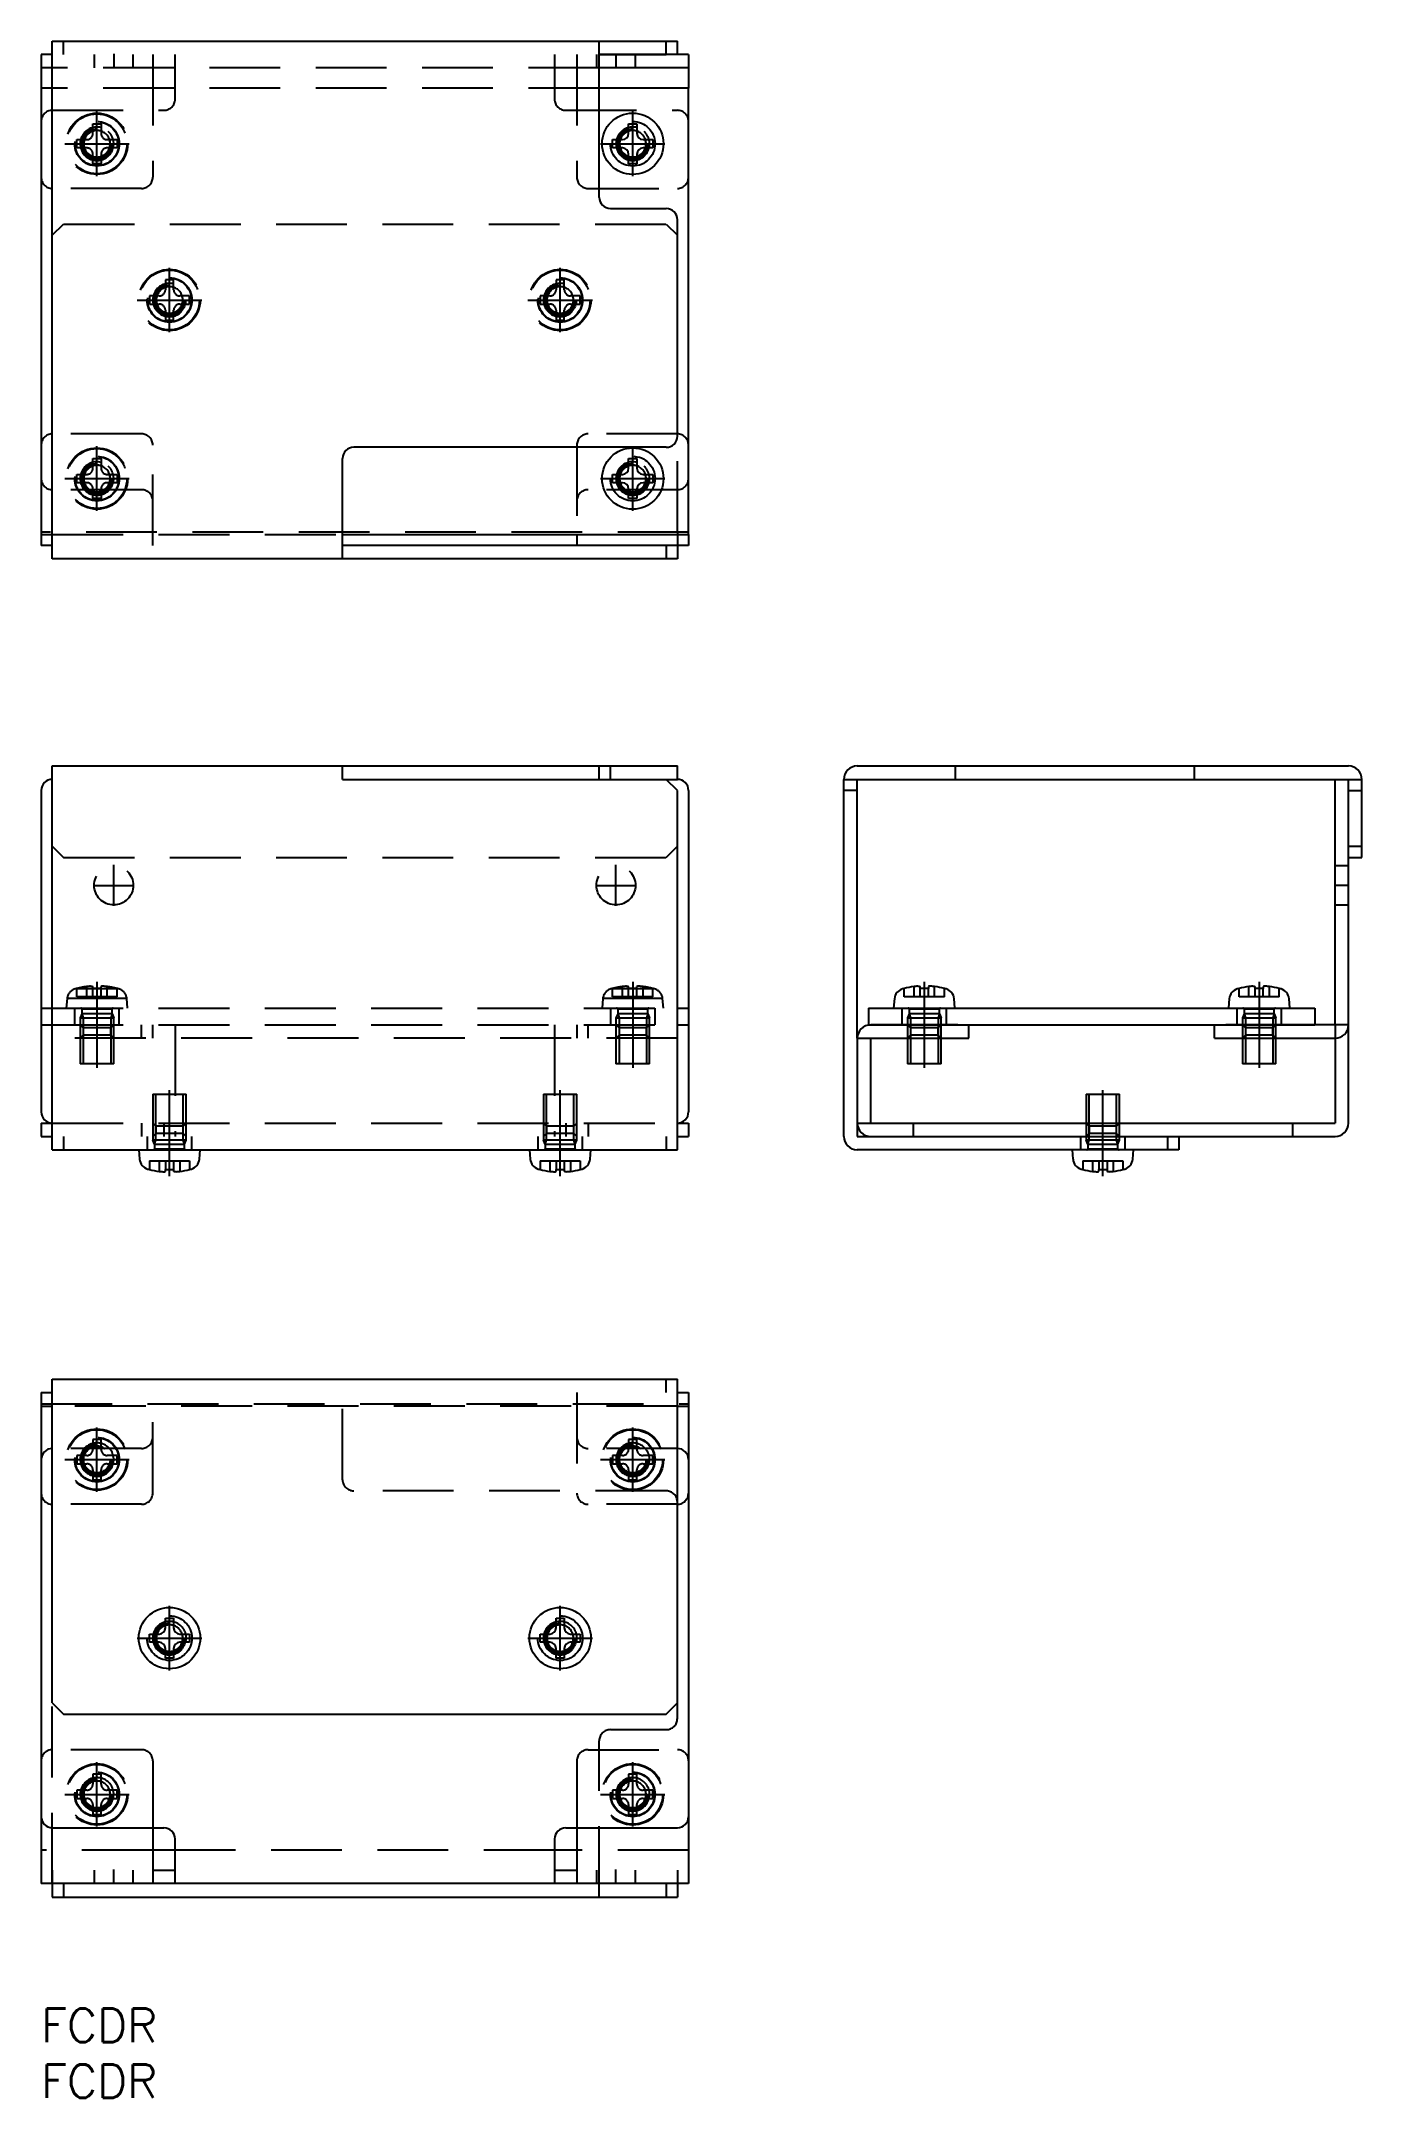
# Model space of a CAD drawing. Extents: x 0 to 118, y -8 to 176.
import ezdxf

# ---------------------------------------------------------------- set-up
doc = ezdxf.new("R2010")
doc.units = 0
doc.header["$LTSCALE"] = 0.5
doc.linetypes.add('CENTER', pattern=[50.8, 31.75, -6.35, 6.35, -6.35])
doc.linetypes.add('DASHED', pattern=[19.05, 12.7, -6.35])
for name, color, linetype in [('MSM_CENTER', 1, 'CENTER'), ('MSM_CONTINUOUS', 7, 'CONTINUOUS'), ('MSM_DASHED', 4, 'DASHED'), ('MSM_NARROW', 5, 'CONTINUOUS'), ('MSM_PART_NUMBER', 7, 'CONTINUOUS')]:
    doc.layers.add(name, color=color, linetype=linetype)
doc.styles.get("Standard").update_dxf_attribs({"font": 'txt.shx', "height": 3, "bigfont": 'bigfont.shx'})

msp = doc.modelspace()

# ---------------------------------------------------------------- linework, layer by layer
at = {"layer": 'MSM_CENTER'}
for p, q in [((6.5, 175.18), (6.5, 173.86)), ((51.5, 175.18), (51.5, 173.86)), ((5, 164.23), (5, 170.01)), ((53, 164.23), (53, 170.01)), ((2.11, 167.12), (7.89, 167.12)), ((50.11, 167.12), (55.89, 167.12)), ((11.5, 150.23), (11.5, 156.01)), ((46.5, 150.23), (46.5, 156.01)), ((8.61, 153.12), (14.39, 153.12)), ((43.61, 153.12), (49.39, 153.12)), ((5, 134.23), (5, 140.01)), ((53, 134.23), (53, 140.01)), ((2.11, 137.12), (7.89, 137.12)), ((50.11, 137.12), (55.89, 137.12)), ((6.5, 98.82), (6.5, 102.5)), ((51.5, 98.82), (51.5, 102.5)), ((4.66, 100.66), (8.34, 100.66)), ((49.66, 100.66), (53.34, 100.66)), ((117.18, 100.66), (115.86, 100.66)), ((5, 92.01), (5, 84.31)), ((53, 92.01), (53, 84.31)), ((79.12, 92.01), (79.12, 84.31)), ((109.12, 92.01), (109.12, 84.31)), ((11.5, 74.61), (11.5, 82.31)), ((46.5, 74.61), (46.5, 82.31)), ((95.12, 74.61), (95.12, 82.31)), ((5, 46.31), (5, 52.09)), ((53, 46.31), (53, 52.09)), ((2.11, 49.2), (7.89, 49.2)), ((50.11, 49.2), (55.89, 49.2)), ((11.5, 30.31), (11.5, 36.09)), ((46.5, 30.31), (46.5, 36.09)), ((8.61, 33.2), (14.39, 33.2)), ((43.61, 33.2), (49.39, 33.2)), ((5, 16.31), (5, 22.09)), ((53, 16.31), (53, 22.09)), ((2.11, 19.2), (7.89, 19.2)), ((50.11, 19.2), (55.89, 19.2)), ((6.5, 11.14), (6.5, 12.46)), ((51.5, 11.14), (51.5, 12.46))]:
    msp.add_line(p, q, dxfattribs=at)
at = {"layer": 'MSM_CONTINUOUS'}
for p, q in [((0, 175.12), (0, 172.12)), ((1, 175.12), (0, 175.12)), ((1, 176.32), (57, 176.32)), ((1, 129.92), (1, 176.32)), ((50, 162.32), (50, 176.32)), ((58, 175.12), (50, 175.12)), ((50, 175.12), (56, 175.12)), ((56, 175.12), (56, 176.32)), ((57, 175.12), (57, 176.32)), ((58, 175.12), (58, 172.12)), ((1, 173.92), (0, 173.92)), ((58, 173.92), (50, 173.92)), ((0, 172.12), (0, 132.12)), ((1, 172.12), (0, 172.12)), ((58, 172.12), (50, 172.12)), ((58, 132.12), (58, 172.12)), ((52.63, 168.04), (52.63, 168.92)), ((52.63, 168.92), (53.37, 168.92)), ((53.37, 168.92), (53.37, 168.04)), ((51.2, 166.75), (51.2, 167.49)), ((51.2, 167.49), (52.08, 167.49)), ((52.08, 166.75), (51.2, 166.75)), ((52.63, 165.32), (52.63, 166.2)), ((53.37, 166.2), (53.37, 165.32)), ((53.92, 167.49), (54.8, 167.49)), ((54.8, 166.75), (53.92, 166.75)), ((54.8, 167.49), (54.8, 166.75)), ((53.37, 165.32), (52.63, 165.32)), ((51, 161.32), (56, 161.32)), ((57, 140.92), (57, 160.32)), ((27, 129.92), (27, 138.92)), ((56, 139.92), (28, 139.92)), ((52.63, 138.04), (52.63, 138.92)), ((52.63, 138.92), (53.37, 138.92)), ((53.37, 138.92), (53.37, 138.04)), ((51.2, 136.75), (51.2, 137.49)), ((51.2, 137.49), (52.08, 137.49)), ((52.08, 136.75), (51.2, 136.75)), ((53.92, 137.49), (54.8, 137.49)), ((54.8, 136.75), (53.92, 136.75)), ((54.8, 137.49), (54.8, 136.75)), ((52.63, 135.32), (52.63, 136.2)), ((53.37, 135.32), (52.63, 135.32)), ((53.37, 136.2), (53.37, 135.32)), ((0, 132.12), (0, 131.12)), ((0, 132.12), (1, 132.12)), ((1, 131.12), (0, 131.12)), ((27, 132.12), (58, 132.12)), ((57, 131.12), (27, 131.12)), ((48, 132.12), (48, 131.12)), ((56, 131.12), (56, 129.92)), ((58, 131.12), (57, 131.12)), ((57, 131.12), (57, 129.92)), ((58, 132.12), (58, 131.12)), ((57, 129.92), (1, 129.92)), ((1, 111.36), (57, 111.36)), ((1, 76.96), (1, 111.36)), ((27, 110.16), (27, 111.36)), ((57, 110.16), (57, 111.36)), ((73.12, 111.36), (117.12, 111.36)), ((81.92, 110.16), (81.92, 111.36)), ((103.32, 110.16), (103.32, 111.36)), ((0, 109.16), (0, 89.66)), ((27, 110.16), (57, 110.16)), ((57, 109.16), (56, 110.16)), ((57, 76.96), (57, 109.16)), ((58, 109.16), (58, 89.66)), ((71.92, 78.16), (71.92, 110.16)), ((71.92, 110.16), (115.92, 110.16)), ((73.12, 109.16), (71.92, 109.16)), ((73.12, 86.96), (73.12, 110.16)), ((115.92, 88.16), (115.92, 110.16)), ((115.92, 110.16), (117.12, 110.16)), ((117.12, 79.36), (117.12, 110.16)), ((117.12, 110.16), (118.32, 110.16)), ((117.12, 109.16), (118.32, 109.16)), ((118.32, 103.16), (118.32, 110.16)), ((117.12, 104.16), (118.32, 104.16)), ((117.12, 103.16), (118.32, 103.16)), ((76.44, 90.51), (76.37, 89.66)), ((77.32, 91.41), (77.32, 91.42)), ((78.54, 91.62), (78.67, 91.62)), ((78.67, 91.62), (78.74, 91.61)), ((78.74, 91.61), (78.75, 91.59)), ((78.75, 91.41), (78.75, 91.59)), ((79.5, 91.61), (79.49, 91.59)), ((79.49, 91.59), (79.49, 91.41)), ((79.57, 91.62), (79.5, 91.61)), ((79.7, 91.62), (79.57, 91.62)), ((80.92, 91.42), (80.92, 91.41)), ((81.87, 89.66), (81.8, 90.51)), ((106.44, 90.51), (106.37, 89.66)), ((107.32, 91.41), (107.32, 91.42)), ((108.54, 91.62), (108.67, 91.62)), ((108.67, 91.62), (108.74, 91.61)), ((108.74, 91.61), (108.75, 91.59)), ((108.75, 91.41), (108.75, 91.59)), ((109.5, 91.61), (109.49, 91.59)), ((109.49, 91.59), (109.49, 91.41)), ((109.57, 91.62), (109.5, 91.61)), ((109.7, 91.62), (109.57, 91.62)), ((110.92, 91.42), (110.92, 91.41)), ((111.87, 89.66), (111.8, 90.51)), ((0, 89.66), (1, 89.66)), ((0, 89.66), (0, 88.16)), ((57, 89.66), (58, 89.66)), ((58, 89.66), (58, 88.16)), ((74.12, 89.66), (114.12, 89.66)), ((74.12, 89.66), (74.12, 88.16)), ((114.12, 89.66), (114.12, 88.16)), ((0, 88.16), (0, 80.36)), ((0, 88.16), (1, 88.16)), ((57, 88.16), (58, 88.16)), ((58, 88.16), (58, 80.36)), ((73.12, 86.96), (73.12, 79.36)), ((74.12, 88.16), (114.12, 88.16)), ((82.12, 88.16), (74.32, 88.16)), ((74.32, 86.96), (83.12, 86.96)), ((74.32, 79.36), (74.32, 86.96)), ((77.62, 86.96), (77.62, 84.66)), ((80.62, 84.66), (80.62, 86.96)), ((83.12, 86.96), (83.12, 88.16)), ((105.12, 86.96), (105.12, 88.16)), ((105.12, 86.96), (115.92, 86.96)), ((115.92, 88.16), (106.12, 88.16)), ((107.62, 86.96), (107.62, 84.66)), ((110.62, 84.66), (110.62, 86.96)), ((115.92, 86.96), (115.92, 79.36)), ((80.62, 84.66), (77.62, 84.66)), ((110.62, 84.66), (107.62, 84.66)), ((93.62, 81.96), (96.62, 81.96)), ((93.62, 81.96), (93.62, 79.36)), ((96.62, 79.36), (96.62, 81.96)), ((0, 79.36), (1, 79.36)), ((0, 79.36), (0, 78.16)), ((57, 79.36), (58, 79.36)), ((58, 79.36), (58, 78.16)), ((73.12, 79.36), (115.92, 79.36)), ((73.12, 79.36), (73.12, 78.16)), ((78.12, 79.36), (78.12, 78.16)), ((112.12, 79.36), (112.12, 78.16)), ((0, 78.16), (1, 78.16)), ((57, 78.16), (58, 78.16)), ((73.12, 78.16), (78.12, 78.16)), ((78.12, 78.16), (115.92, 78.16)), ((100.92, 78.16), (100.92, 76.96)), ((101.92, 78.16), (101.92, 76.96)), ((1, 76.96), (57, 76.96)), ((8.75, 76.96), (8.82, 76.11)), ((14.18, 76.11), (14.25, 76.96)), ((43.75, 76.96), (43.82, 76.11)), ((49.18, 76.11), (49.25, 76.96)), ((101.92, 76.96), (73.12, 76.96)), ((92.37, 76.96), (92.44, 76.11)), ((97.8, 76.11), (97.87, 76.96)), ((9.7, 75.2), (9.7, 75.21)), ((10.92, 75), (11.05, 75)), ((11.05, 75), (11.12, 75.01)), ((11.12, 75.01), (11.13, 75.03)), ((11.13, 75.03), (11.13, 75.21)), ((11.87, 75.21), (11.87, 75.03)), ((11.88, 75.01), (11.87, 75.03)), ((11.95, 75), (11.88, 75.01)), ((12.08, 75), (11.95, 75)), ((13.3, 75.21), (13.3, 75.2)), ((44.7, 75.2), (44.7, 75.21)), ((45.92, 75), (46.05, 75)), ((46.05, 75), (46.12, 75.01)), ((46.12, 75.01), (46.13, 75.03)), ((46.13, 75.03), (46.13, 75.21)), ((46.87, 75.21), (46.87, 75.03)), ((46.88, 75.01), (46.87, 75.03)), ((46.95, 75), (46.88, 75.01)), ((47.08, 75), (46.95, 75)), ((48.3, 75.21), (48.3, 75.2)), ((93.32, 75.2), (93.32, 75.21)), ((94.54, 75), (94.67, 75)), ((94.67, 75), (94.74, 75.01)), ((94.74, 75.01), (94.75, 75.03)), ((94.75, 75.03), (94.75, 75.21)), ((95.49, 75.21), (95.49, 75.03)), ((95.5, 75.01), (95.49, 75.03)), ((95.57, 75), (95.5, 75.01)), ((95.7, 75), (95.57, 75)), ((96.92, 75.21), (96.92, 75.2)), ((1, 27.4), (1, 56.4)), ((1, 56.4), (57, 56.4)), ((57, 27.4), (57, 56.4)), ((0, 55.2), (1, 55.2)), ((0, 55.2), (0, 11.2)), ((0, 54), (1, 54)), ((57, 55.2), (58, 55.2)), ((57, 54), (58, 54)), ((58, 55.2), (58, 11.2)), ((9.7, 32.83), (9.7, 33.57)), ((9.7, 33.57), (10.58, 33.57)), ((11.13, 34.12), (11.13, 35)), ((11.13, 35), (11.87, 35)), ((11.87, 35), (11.87, 34.12)), ((12.42, 33.57), (13.3, 33.57)), ((13.3, 33.57), (13.3, 32.83)), ((44.7, 32.83), (44.7, 33.57)), ((44.7, 33.57), (45.58, 33.57)), ((46.13, 34.12), (46.13, 35)), ((46.13, 35), (46.87, 35)), ((46.87, 35), (46.87, 34.12)), ((47.42, 33.57), (48.3, 33.57)), ((48.3, 33.57), (48.3, 32.83)), ((10.58, 32.83), (9.7, 32.83)), ((11.13, 31.4), (11.13, 32.28)), ((11.87, 31.4), (11.13, 31.4)), ((11.87, 32.28), (11.87, 31.4)), ((13.3, 32.83), (12.42, 32.83)), ((45.58, 32.83), (44.7, 32.83)), ((46.13, 31.4), (46.13, 32.28)), ((46.87, 31.4), (46.13, 31.4)), ((46.87, 32.28), (46.87, 31.4)), ((48.3, 32.83), (47.42, 32.83)), ((1, 27.4), (2, 26.4)), ((2, 26.4), (56, 26.4)), ((56, 26.4), (57, 27.4)), ((1, 16.2), (11, 16.2)), ((10, 16.2), (10, 11.2)), ((12, 11.2), (12, 15.2)), ((46, 15.2), (46, 11.2)), ((47, 16.2), (57, 16.2)), ((48, 16.2), (48, 11.2)), ((12, 14.2), (10, 14.2)), ((48, 14.2), (46, 14.2)), ((58, 11.2), (0, 11.2)), ((1, 11.2), (1, 10)), ((2, 11.2), (2, 10)), ((10, 12.4), (12, 12.4)), ((46, 12.4), (48, 12.4)), ((56, 11.2), (56, 10)), ((57, 11.2), (57, 10)), ((1, 10), (57, 10))]:
    msp.add_line(p, q, dxfattribs=at)
for centre in [(53, 167.12), (53, 137.12), (11.5, 33.2), (46.5, 33.2)]:
    msp.add_circle(centre, 2.75, dxfattribs=at)
for centre, radius, start, end in [((52.08, 168.04), 0.55, 270, 0), ((53.92, 168.04), 0.55, 180, 270), ((52.08, 166.2), 0.55, 0, 90), ((53.92, 166.2), 0.55, 90, 180), ((51, 162.32), 1, 180, 270), ((56, 160.32), 1, 0, 90), ((56, 140.92), 1, 270, 0), ((28, 138.92), 1, 90, 180), ((52.08, 138.04), 0.55, 270, 0), ((52.08, 136.2), 0.55, 0, 90), ((53.92, 138.04), 0.55, 180, 270), ((53.92, 136.2), 0.55, 90, 180), ((73.12, 110.16), 1.2, 90, 180), ((117.12, 110.16), 1.2, 0, 90), ((1, 109.16), 1, 90, 180), ((57, 109.16), 1, 0, 90), ((77.44, 90.42), 1, 106.257, 175), ((79.12, 84.66), 7, 104.9006, 106.257), ((79.12, 84.66), 6.99, 97.535, 104.9216), ((78.67, 88.19), 3.43, 92.0564, 97.7819), ((79.12, 84.66), 6.76, 86.8928, 93.1072), ((79.57, 88.19), 3.43, 82.2181, 87.9436), ((79.12, 84.66), 6.99, 75.0784, 82.465), ((79.12, 84.66), 7, 73.743, 75.0994), ((80.8, 90.42), 1, 5, 73.743), ((107.44, 90.42), 1, 106.257, 175), ((109.12, 84.66), 7, 104.9006, 106.257), ((109.12, 84.66), 6.99, 97.535, 104.9216), ((108.67, 88.19), 3.43, 92.0564, 97.7819), ((109.12, 84.66), 6.76, 86.8928, 93.1072), ((109.57, 88.19), 3.43, 82.2181, 87.9436), ((109.12, 84.66), 6.99, 75.0784, 82.465), ((109.12, 84.66), 7, 73.743, 75.0994), ((110.8, 90.42), 1, 5, 73.743), ((74.32, 86.96), 1.2, 90, 180), ((115.92, 88.16), 1.2, 270, 0), ((1, 80.36), 1, 180, 270), ((57, 80.36), 1, 270, 0), ((74.32, 79.36), 1.2, 180, 270), ((115.92, 79.36), 1.2, 270, 0), ((73.12, 78.16), 1.2, 180, 270), ((9.82, 76.2), 1, 185, 253.743), ((13.18, 76.2), 1, 286.257, 355), ((44.82, 76.2), 1, 185, 253.743), ((48.18, 76.2), 1, 286.257, 355), ((93.44, 76.2), 1, 185, 253.743), ((96.8, 76.2), 1, 286.257, 355), ((11.5, 81.96), 7, 253.743, 255.0994), ((11.5, 81.96), 6.99, 255.0784, 262.465), ((11.05, 78.43), 3.43, 262.2181, 267.9436), ((11.5, 81.96), 6.76, 266.8928, 273.1072), ((11.95, 78.43), 3.43, 272.0564, 277.7819), ((11.5, 81.96), 6.99, 277.535, 284.9216), ((11.5, 81.96), 7, 284.9006, 286.257), ((46.5, 81.96), 7, 253.743, 255.0994), ((46.5, 81.96), 6.99, 255.0784, 262.465), ((46.05, 78.43), 3.43, 262.2181, 267.9436), ((46.5, 81.96), 6.76, 266.8928, 273.1072), ((46.95, 78.43), 3.43, 272.0564, 277.7819), ((46.5, 81.96), 6.99, 277.535, 284.9216), ((46.5, 81.96), 7, 284.9006, 286.257), ((95.12, 81.96), 7, 253.743, 255.0994), ((95.12, 81.96), 6.99, 255.0784, 262.465), ((94.67, 78.43), 3.43, 262.2181, 267.9436), ((95.12, 81.96), 6.76, 266.8928, 273.1072), ((95.57, 78.43), 3.43, 272.0564, 277.7819), ((95.12, 81.96), 6.99, 277.535, 284.9216), ((95.12, 81.96), 7, 284.9006, 286.257), ((1, 49.2), 1, 90, 180), ((57, 49.2), 1, 0, 90), ((10.58, 34.12), 0.55, 270, 0), ((12.42, 34.12), 0.55, 180, 270), ((45.58, 34.12), 0.55, 270, 0), ((47.42, 34.12), 0.55, 180, 270), ((10.58, 32.28), 0.55, 0, 90), ((12.42, 32.28), 0.55, 90, 180), ((45.58, 32.28), 0.55, 0, 90), ((47.42, 32.28), 0.55, 90, 180), ((1, 17.2), 1, 180, 270), ((57, 17.2), 1, 270, 0), ((11, 15.2), 1, 0, 90), ((47, 15.2), 1, 90, 180)]:
    msp.add_arc(centre, radius, start, end, dxfattribs=at)
at = {"layer": 'MSM_DASHED'}
for p, q in [((2, 175.12), (2, 176.32)), ((4.75, 175.12), (4.75, 173.92)), ((8.25, 173.92), (8.25, 175.12)), ((10, 175.12), (10, 164.12)), ((12, 171.12), (12, 175.12)), ((46, 175.12), (46, 171.12)), ((48, 175.12), (48, 164.12)), ((49.75, 175.12), (49.75, 173.92)), ((53.25, 173.92), (53.25, 175.12)), ((50, 173.92), (1, 173.92)), ((50, 172.12), (1, 172.12)), ((1, 170.12), (11, 170.12)), ((47, 170.12), (57, 170.12)), ((4.63, 168.04), (4.63, 168.92)), ((4.63, 168.92), (5.37, 168.92)), ((5.37, 168.92), (5.37, 168.04)), ((3.2, 166.75), (3.2, 167.49)), ((3.2, 167.49), (4.08, 167.49)), ((4.08, 166.75), (3.2, 166.75)), ((4.63, 165.32), (4.63, 166.2)), ((5.37, 166.2), (5.37, 165.32)), ((5.92, 167.49), (6.8, 167.49)), ((6.8, 166.75), (5.92, 166.75)), ((6.8, 167.49), (6.8, 166.75)), ((5.37, 165.32), (4.63, 165.32)), ((9, 163.12), (1, 163.12)), ((49, 163.12), (57, 163.12)), ((1, 158.92), (2, 159.92)), ((2, 159.92), (56, 159.92)), ((56, 159.92), (57, 158.92)), ((11.87, 154.92), (11.13, 154.92)), ((11.13, 154.92), (11.13, 154.04)), ((11.87, 154.04), (11.87, 154.92)), ((46.13, 154.92), (46.13, 154.04)), ((46.87, 154.92), (46.13, 154.92)), ((46.87, 154.04), (46.87, 154.92)), ((10.58, 153.49), (9.7, 153.49)), ((9.7, 153.49), (9.7, 152.75)), ((13.3, 153.49), (12.42, 153.49)), ((13.3, 152.75), (13.3, 153.49)), ((45.58, 153.49), (44.7, 153.49)), ((44.7, 153.49), (44.7, 152.75)), ((48.3, 153.49), (47.42, 153.49)), ((48.3, 152.75), (48.3, 153.49)), ((9.7, 152.75), (10.58, 152.75)), ((11.13, 152.2), (11.13, 151.32)), ((11.13, 151.32), (11.87, 151.32)), ((11.87, 151.32), (11.87, 152.2)), ((12.42, 152.75), (13.3, 152.75)), ((44.7, 152.75), (45.58, 152.75)), ((46.13, 152.2), (46.13, 151.32)), ((46.13, 151.32), (46.87, 151.32)), ((46.87, 151.32), (46.87, 152.2)), ((47.42, 152.75), (48.3, 152.75)), ((9, 141.12), (1, 141.12)), ((10, 131.12), (10, 140.12)), ((48, 140.12), (48, 132.12)), ((57, 141.12), (49, 141.12)), ((57, 132.32), (57, 140.92)), ((4.63, 138.04), (4.63, 138.92)), ((4.63, 138.92), (5.37, 138.92)), ((5.37, 138.92), (5.37, 138.04)), ((3.2, 136.75), (3.2, 137.49)), ((3.2, 137.49), (4.08, 137.49)), ((4.08, 136.75), (3.2, 136.75)), ((5.92, 137.49), (6.8, 137.49)), ((6.8, 136.75), (5.92, 136.75)), ((6.8, 137.49), (6.8, 136.75)), ((9, 136.12), (1, 136.12)), ((4.63, 135.32), (4.63, 136.2)), ((5.37, 135.32), (4.63, 135.32)), ((5.37, 136.2), (5.37, 135.32)), ((57, 136.12), (49, 136.12)), ((58, 132.32), (0, 132.32)), ((1, 132.12), (27, 132.12)), ((57, 132.32), (57, 131.12)), ((50, 110.16), (50, 111.36)), ((51, 110.16), (51, 111.36)), ((1, 104.16), (2, 103.16)), ((56, 103.16), (57, 104.16)), ((2, 103.16), (56, 103.16)), ((117.12, 102.41), (115.92, 102.41)), ((115.92, 98.91), (117.12, 98.91)), ((2.32, 90.51), (2.25, 89.66)), ((7.68, 90.51), (2.32, 90.51)), ((6.96, 91.38), (3.04, 91.38)), ((3.2, 90.66), (3.2, 91.42)), ((6.8, 90.66), (3.2, 90.66)), ((4.08, 90.66), (4.08, 91.59)), ((4.42, 91.62), (4.55, 91.62)), ((4.55, 91.62), (4.62, 91.61)), ((4.62, 91.61), (4.63, 91.59)), ((4.63, 90.66), (4.63, 91.59)), ((5.38, 91.61), (5.37, 91.59)), ((5.37, 90.66), (5.37, 91.59)), ((5.45, 91.62), (5.38, 91.61)), ((5.58, 91.62), (5.45, 91.62)), ((5.92, 90.66), (5.92, 91.59)), ((6.8, 90.66), (6.8, 91.42)), ((7.75, 89.66), (7.68, 90.51)), ((50.32, 90.51), (50.25, 89.66)), ((55.68, 90.51), (50.32, 90.51)), ((54.96, 91.38), (51.04, 91.38)), ((51.2, 90.66), (51.2, 91.42)), ((54.8, 90.66), (51.2, 90.66)), ((52.08, 90.66), (52.08, 91.59)), ((52.42, 91.62), (52.55, 91.62)), ((52.55, 91.62), (52.62, 91.61)), ((52.62, 91.61), (52.63, 91.59)), ((52.63, 90.66), (52.63, 91.59)), ((53.38, 91.61), (53.37, 91.59)), ((53.37, 90.66), (53.37, 91.59)), ((53.45, 91.62), (53.38, 91.61)), ((53.58, 91.62), (53.45, 91.62)), ((53.92, 90.66), (53.92, 91.59)), ((54.8, 90.66), (54.8, 91.42)), ((55.75, 89.66), (55.68, 90.51)), ((77.32, 90.66), (77.32, 91.41)), ((80.92, 90.66), (77.32, 90.66)), ((78.2, 90.66), (78.2, 91.59)), ((78.75, 90.66), (78.75, 91.41)), ((79.49, 90.66), (79.49, 91.41)), ((80.04, 90.66), (80.04, 91.59)), ((80.92, 90.66), (80.92, 91.41)), ((107.32, 90.66), (107.32, 91.41)), ((110.92, 90.66), (107.32, 90.66)), ((108.2, 90.66), (108.2, 91.59)), ((108.75, 90.66), (108.75, 91.41)), ((109.49, 90.66), (109.49, 91.41)), ((110.04, 90.66), (110.04, 91.59)), ((110.92, 90.66), (110.92, 91.41)), ((1, 89.66), (57, 89.66)), ((3, 89.66), (3, 88.16)), ((3.65, 89.16), (3.5, 88.78)), ((3.5, 88.78), (3.5, 86.96)), ((3.5, 88.78), (6.5, 88.78)), ((3.5, 88.66), (3.5, 84.66)), ((3.65, 89.56), (3.65, 89.16)), ((6.35, 89.56), (3.65, 89.56)), ((6.35, 89.16), (3.65, 89.16)), ((3.65, 89.16), (3.77, 88.78)), ((3.77, 88.78), (3.77, 84.66)), ((6.35, 89.16), (6.23, 88.78)), ((6.23, 88.78), (6.23, 84.66)), ((6.35, 89.16), (6.35, 89.56)), ((6.35, 89.16), (6.5, 88.78)), ((6.5, 86.96), (6.5, 88.78)), ((6.5, 84.66), (6.5, 88.66)), ((7, 88.16), (7, 89.66)), ((51, 89.66), (51, 88.16)), ((51.65, 89.16), (51.5, 88.78)), ((51.5, 88.78), (51.5, 86.96)), ((51.5, 88.78), (54.5, 88.78)), ((51.5, 88.66), (51.5, 84.66)), ((51.65, 89.56), (51.65, 89.16)), ((54.35, 89.56), (51.65, 89.56)), ((54.35, 89.16), (51.65, 89.16)), ((51.65, 89.16), (51.77, 88.78)), ((51.77, 88.78), (51.77, 84.66)), ((54.35, 89.16), (54.23, 88.78)), ((54.23, 88.78), (54.23, 84.66)), ((54.35, 89.16), (54.35, 89.56)), ((54.35, 89.16), (54.5, 88.78)), ((54.5, 86.96), (54.5, 88.78)), ((54.5, 84.66), (54.5, 88.66)), ((55, 88.16), (55, 89.66)), ((77.12, 89.66), (77.12, 88.16)), ((77.77, 89.16), (77.62, 88.78)), ((77.62, 88.78), (80.62, 88.78)), ((77.62, 88.78), (77.62, 86.96)), ((77.77, 89.56), (77.77, 89.16)), ((80.47, 89.56), (77.77, 89.56)), ((77.77, 89.16), (77.89, 88.78)), ((80.47, 89.16), (77.77, 89.16)), ((77.89, 88.78), (77.89, 86.96)), ((80.47, 89.16), (80.35, 88.78)), ((80.35, 88.78), (80.35, 86.96)), ((80.47, 89.16), (80.47, 89.56)), ((80.47, 89.16), (80.62, 88.78)), ((80.62, 86.96), (80.62, 88.78)), ((81.12, 88.16), (81.12, 89.66)), ((107.12, 89.66), (107.12, 88.16)), ((107.77, 89.16), (107.62, 88.78)), ((107.62, 88.78), (107.62, 86.96)), ((107.62, 88.78), (110.62, 88.78)), ((107.77, 89.56), (107.77, 89.16)), ((110.47, 89.56), (107.77, 89.56)), ((110.47, 89.16), (107.77, 89.16)), ((107.77, 89.16), (107.89, 88.78)), ((107.89, 88.78), (107.89, 86.96)), ((110.47, 89.16), (110.35, 88.78)), ((110.35, 88.78), (110.35, 86.96)), ((110.47, 89.16), (110.47, 89.56)), ((110.47, 89.16), (110.62, 88.78)), ((110.62, 86.96), (110.62, 88.78)), ((111.12, 88.16), (111.12, 89.66)), ((1, 88.16), (57, 88.16)), ((57, 86.96), (1, 86.96)), ((3.5, 88.16), (3.77, 87.89)), ((3.77, 87.23), (3.5, 86.96)), ((3.77, 87.89), (3.77, 87.23)), ((6.23, 87.89), (3.77, 87.89)), ((6.23, 87.23), (3.77, 87.23)), ((6.23, 87.89), (6.5, 88.16)), ((6.23, 87.23), (6.23, 87.89)), ((6.5, 86.96), (6.23, 87.23)), ((9, 86.96), (9, 88.16)), ((10, 86.96), (10, 88.16)), ((12, 88.16), (12, 78.16)), ((46, 88.16), (46, 78.16)), ((48, 88.16), (48, 86.96)), ((49, 86.96), (49, 88.16)), ((51.5, 88.16), (51.77, 87.89)), ((51.77, 87.23), (51.5, 86.96)), ((51.77, 87.89), (51.77, 87.23)), ((54.23, 87.89), (51.77, 87.89)), ((54.23, 87.23), (51.77, 87.23)), ((54.23, 87.89), (54.5, 88.16)), ((54.23, 87.23), (54.23, 87.89)), ((54.5, 86.96), (54.23, 87.23)), ((73.12, 86.96), (74.32, 86.96)), ((77.62, 88.16), (77.89, 87.89)), ((77.89, 87.23), (77.62, 86.96)), ((77.89, 87.89), (77.89, 87.23)), ((80.35, 87.89), (77.89, 87.89)), ((80.35, 87.23), (77.89, 87.23)), ((80.35, 87.89), (80.62, 88.16)), ((80.35, 87.23), (80.35, 87.89)), ((80.62, 86.96), (80.35, 87.23)), ((107.62, 88.16), (107.89, 87.89)), ((107.89, 87.23), (107.62, 86.96)), ((107.89, 87.89), (107.89, 87.23)), ((110.35, 87.89), (107.89, 87.89)), ((110.35, 87.23), (107.89, 87.23)), ((110.35, 87.89), (110.62, 88.16)), ((110.35, 87.23), (110.35, 87.89)), ((110.62, 86.96), (110.35, 87.23)), ((115.92, 88.16), (115.92, 86.96)), ((117.12, 88.16), (115.92, 88.16)), ((6.5, 84.66), (3.5, 84.66)), ((54.5, 84.66), (51.5, 84.66)), ((10, 81.96), (13, 81.96)), ((10, 81.96), (10, 77.84)), ((10.27, 77.84), (10.27, 81.96)), ((12.73, 77.84), (12.73, 81.96)), ((13, 77.84), (13, 81.96)), ((45, 81.96), (48, 81.96)), ((45, 81.96), (45, 77.84)), ((45.27, 77.84), (45.27, 81.96)), ((47.73, 77.84), (47.73, 81.96)), ((48, 79.36), (48, 81.96)), ((1, 79.36), (57, 79.36)), ((9, 79.36), (9, 78.16)), ((10, 79.36), (10.27, 79.09)), ((11, 79.36), (11, 78.16)), ((12.73, 79.09), (13, 79.36)), ((45, 79.36), (45.27, 79.09)), ((47, 79.36), (47, 78.16)), ((47.73, 79.09), (48, 79.36)), ((48, 77.84), (48, 79.36)), ((49, 79.36), (49, 78.16)), ((93.62, 79.36), (93.89, 79.09)), ((93.62, 79.36), (93.62, 77.84)), ((93.89, 77.84), (93.89, 79.36)), ((96.35, 79.09), (96.62, 79.36)), ((96.35, 77.84), (96.35, 79.36)), ((96.62, 77.84), (96.62, 79.36)), ((2, 78.16), (2, 76.96)), ((9.5, 78.16), (9.5, 76.96)), ((10.27, 78.43), (10, 78.16)), ((13, 77.84), (10, 77.84)), ((10.15, 77.46), (10, 77.84)), ((10.15, 77.46), (10.27, 77.84)), ((10.15, 77.46), (10.15, 77.06)), ((10.15, 77.46), (12.85, 77.46)), ((10.27, 79.09), (10.27, 78.43)), ((12.73, 79.09), (10.27, 79.09)), ((12.73, 78.43), (10.27, 78.43)), ((12.73, 78.43), (12.73, 79.09)), ((13, 78.16), (12.73, 78.43)), ((12.85, 77.46), (12.73, 77.84)), ((12.85, 77.46), (13, 77.84)), ((12.85, 77.06), (12.85, 77.46)), ((13.5, 76.96), (13.5, 78.16)), ((44.5, 78.16), (44.5, 76.96)), ((45.27, 78.43), (45, 78.16)), ((48, 77.84), (45, 77.84)), ((45.15, 77.46), (45, 77.84)), ((45.15, 77.46), (45.27, 77.84)), ((45.15, 77.46), (45.15, 77.06)), ((45.15, 77.46), (47.85, 77.46)), ((45.27, 79.09), (45.27, 78.43)), ((47.73, 79.09), (45.27, 79.09)), ((47.73, 78.43), (45.27, 78.43)), ((47.73, 78.43), (47.73, 79.09)), ((48, 78.16), (47.73, 78.43)), ((47.85, 77.46), (47.73, 77.84)), ((47.85, 77.46), (48, 77.84)), ((47.85, 77.06), (47.85, 77.46)), ((48.5, 76.96), (48.5, 78.16)), ((56, 78.16), (56, 76.96)), ((93.12, 78.16), (93.12, 76.96)), ((93.89, 78.43), (93.62, 78.16)), ((96.62, 77.84), (93.62, 77.84)), ((93.77, 77.46), (93.62, 77.84)), ((93.77, 77.46), (93.89, 77.84)), ((93.77, 77.46), (93.77, 77.06)), ((93.77, 77.46), (96.47, 77.46)), ((93.77, 77.46), (96.47, 77.46)), ((93.89, 79.09), (93.89, 78.43)), ((96.35, 79.09), (93.89, 79.09)), ((96.35, 78.43), (93.89, 78.43)), ((96.35, 78.43), (96.35, 79.09)), ((96.62, 78.16), (96.35, 78.43)), ((96.47, 77.46), (96.35, 77.84)), ((96.47, 77.46), (96.62, 77.84)), ((96.47, 77.06), (96.47, 77.46)), ((97.12, 76.96), (97.12, 78.16)), ((9.7, 75.96), (9.7, 75.21)), ((9.7, 75.96), (13.3, 75.96)), ((10.15, 77.06), (12.85, 77.06)), ((10.58, 75.96), (10.58, 75.03)), ((11.13, 75.96), (11.13, 75.21)), ((11.87, 75.96), (11.87, 75.21)), ((12.42, 75.96), (12.42, 75.03)), ((13.3, 75.96), (13.3, 75.21)), ((44.7, 75.96), (48.3, 75.96)), ((44.7, 75.96), (44.7, 75.21)), ((45.15, 77.06), (47.85, 77.06)), ((45.58, 75.96), (45.58, 75.03)), ((46.13, 75.96), (46.13, 75.21)), ((46.87, 75.96), (46.87, 75.21)), ((47.42, 75.96), (47.42, 75.03)), ((48.3, 75.96), (48.3, 75.21)), ((93.32, 75.96), (93.32, 75.21)), ((93.32, 75.96), (96.92, 75.96)), ((93.77, 77.06), (96.47, 77.06)), ((94.2, 75.96), (94.2, 75.03)), ((94.75, 75.96), (94.75, 75.21)), ((95.49, 75.96), (95.49, 75.21)), ((96.04, 75.96), (96.04, 75.03)), ((96.92, 75.96), (96.92, 75.21)), ((27, 47.4), (27, 56.4)), ((56, 55.2), (56, 56.4)), ((0, 54.2), (58, 54.2)), ((57, 54), (1, 54)), ((10, 46.2), (10, 55.2)), ((48, 55.2), (48, 46.2)), ((9, 50.2), (1, 50.2)), ((4.63, 51), (4.63, 50.12)), ((5.37, 51), (4.63, 51)), ((5.37, 50.12), (5.37, 51)), ((57, 50.2), (49, 50.2)), ((52.63, 51), (52.63, 50.12)), ((53.37, 51), (52.63, 51)), ((53.37, 50.12), (53.37, 51)), ((3.2, 49.57), (3.2, 48.83)), ((4.08, 49.57), (3.2, 49.57)), ((3.2, 48.83), (4.08, 48.83)), ((4.63, 48.28), (4.63, 47.4)), ((5.37, 47.4), (5.37, 48.28)), ((6.8, 49.57), (5.92, 49.57)), ((5.92, 48.83), (6.8, 48.83)), ((6.8, 48.83), (6.8, 49.57)), ((51.2, 49.57), (51.2, 48.83)), ((52.08, 49.57), (51.2, 49.57)), ((51.2, 48.83), (52.08, 48.83)), ((52.63, 48.28), (52.63, 47.4)), ((53.37, 47.4), (53.37, 48.28)), ((54.8, 49.57), (53.92, 49.57)), ((53.92, 48.83), (54.8, 48.83)), ((54.8, 48.83), (54.8, 49.57)), ((4.63, 47.4), (5.37, 47.4)), ((56, 46.4), (28, 46.4)), ((52.63, 47.4), (53.37, 47.4)), ((9, 45.2), (1, 45.2)), ((57, 45.2), (49, 45.2)), ((1, 11.2), (1, 27.4)), ((57, 26), (57, 27.4)), ((50, 10), (50, 24)), ((51, 25), (56, 25)), ((9, 23.2), (1, 23.2)), ((10, 22.2), (10, 16.2)), ((48, 22.2), (48, 16.2)), ((49, 23.2), (57, 23.2)), ((5.37, 21), (4.63, 21)), ((4.63, 21), (4.63, 20.12)), ((5.37, 20.12), (5.37, 21)), ((53.37, 21), (52.63, 21)), ((52.63, 21), (52.63, 20.12)), ((53.37, 20.12), (53.37, 21)), ((3.2, 19.57), (3.2, 18.83)), ((4.08, 19.57), (3.2, 19.57)), ((3.2, 18.83), (4.08, 18.83)), ((6.8, 19.57), (5.92, 19.57)), ((5.92, 18.83), (6.8, 18.83)), ((6.8, 18.83), (6.8, 19.57)), ((51.2, 19.57), (51.2, 18.83)), ((52.08, 19.57), (51.2, 19.57)), ((51.2, 18.83), (52.08, 18.83)), ((54.8, 19.57), (53.92, 19.57)), ((53.92, 18.83), (54.8, 18.83)), ((54.8, 18.83), (54.8, 19.57)), ((4.63, 18.28), (4.63, 17.4)), ((4.63, 17.4), (5.37, 17.4)), ((5.37, 17.4), (5.37, 18.28)), ((52.63, 18.28), (52.63, 17.4)), ((52.63, 17.4), (53.37, 17.4)), ((53.37, 17.4), (53.37, 18.28)), ((10, 14.2), (0, 14.2)), ((46, 14.2), (12, 14.2)), ((58, 14.2), (48, 14.2)), ((1, 12.4), (1, 11.2)), ((4.75, 12.4), (4.75, 11.2)), ((8.25, 11.2), (8.25, 12.4)), ((49.75, 12.4), (49.75, 11.2)), ((53.25, 11.2), (53.25, 12.4)), ((57, 12.4), (57, 11.2))]:
    msp.add_line(p, q, dxfattribs=at)
for centre, radius in [((5, 167.12), 2.75), ((5, 167.12), 2.68), ((5, 167.12), 2), ((5, 167.12), 1.96), ((5, 167.12), 1.45), ((5, 167.12), 1.35), ((5, 167.12), 1.23), ((53, 167.12), 2), ((53, 167.12), 1.45), ((53, 167.12), 1.35), ((53, 167.12), 1.23), ((11.5, 153.12), 2.75), ((11.5, 153.12), 2.68), ((11.5, 153.12), 2), ((11.5, 153.12), 1.96), ((46.5, 153.12), 2.75), ((46.5, 153.12), 2.68), ((46.5, 153.12), 2), ((46.5, 153.12), 1.96), ((11.5, 153.12), 1.45), ((11.5, 153.12), 1.35), ((11.5, 153.12), 1.23), ((46.5, 153.12), 1.45), ((46.5, 153.12), 1.35), ((46.5, 153.12), 1.23), ((5, 137.12), 2.75), ((5, 137.12), 2.68), ((5, 137.12), 2), ((5, 137.12), 1.96), ((5, 137.12), 1.45), ((5, 137.12), 1.35), ((5, 137.12), 1.23), ((53, 137.12), 2), ((53, 137.12), 1.45), ((53, 137.12), 1.35), ((53, 137.12), 1.23), ((6.5, 100.66), 1.75), ((51.5, 100.66), 1.75), ((5, 49.2), 2.75), ((5, 49.2), 2.68), ((53, 49.2), 2.75), ((53, 49.2), 2.68), ((5, 49.2), 2), ((5, 49.2), 1.96), ((5, 49.2), 1.45), ((5, 49.2), 1.35), ((5, 49.2), 1.23), ((5, 49.2), 1.19), ((53, 49.2), 2), ((53, 49.2), 1.96), ((53, 49.2), 1.45), ((53, 49.2), 1.35), ((53, 49.2), 1.23), ((53, 49.2), 1.19), ((11.5, 33.2), 2), ((46.5, 33.2), 2), ((11.5, 33.2), 1.45), ((11.5, 33.2), 1.35), ((11.5, 33.2), 1.23), ((46.5, 33.2), 1.45), ((46.5, 33.2), 1.35), ((46.5, 33.2), 1.23), ((5, 19.2), 2.75), ((5, 19.2), 2.68), ((5, 19.2), 2), ((5, 19.2), 1.96), ((5, 19.2), 1.45), ((5, 19.2), 1.35), ((5, 19.2), 1.23), ((53, 19.2), 2.75), ((53, 19.2), 2.68), ((53, 19.2), 2), ((53, 19.2), 1.96), ((53, 19.2), 1.45), ((53, 19.2), 1.35), ((53, 19.2), 1.23)]:
    msp.add_circle(centre, radius, dxfattribs=at)
for centre, radius, start, end in [((1, 169.12), 1, 90, 180), ((11, 171.12), 1, 270, 0), ((47, 171.12), 1, 180, 270), ((57, 169.12), 1, 0, 90), ((5, 167.12), 1.5, 75, 15), ((5, 167.12), 1.5, 165, 105), ((5, 167.12), 1.19, 75, 15), ((5, 167.12), 1.19, 255, 195), ((4.08, 168.04), 0.55, 270, 0), ((5.92, 168.04), 0.55, 180, 270), ((53, 167.12), 1.5, 75, 15), ((53, 167.12), 1.5, 165, 105), ((53, 167.12), 1.19, 75, 15), ((53, 167.12), 1.19, 255, 195), ((4.08, 166.2), 0.55, 0, 90), ((5.92, 166.2), 0.55, 90, 180), ((1, 164.12), 1, 180, 270), ((9, 164.12), 1, 270, 0), ((49, 164.12), 1, 180, 270), ((57, 164.12), 1, 270, 0), ((11.5, 153.12), 1.5, 75, 15), ((11.5, 153.12), 1.19, 75, 15), ((11.5, 153.12), 1.19, 165, 105), ((10.58, 154.04), 0.55, 270, 0), ((12.42, 154.04), 0.55, 180, 270), ((46.5, 153.12), 1.5, 75, 15), ((46.5, 153.12), 1.19, 75, 15), ((46.5, 153.12), 1.19, 165, 105), ((45.58, 154.04), 0.55, 270, 0), ((47.42, 154.04), 0.55, 180, 270), ((10.58, 152.2), 0.55, 0, 90), ((12.42, 152.2), 0.55, 90, 180), ((45.58, 152.2), 0.55, 0, 90), ((47.42, 152.2), 0.55, 90, 180), ((1, 140.12), 1, 90, 180), ((9, 140.12), 1, 0, 90), ((49, 140.12), 1, 90, 180), ((57, 140.12), 1, 0, 90), ((5, 137.12), 1.5, 75, 15), ((5, 137.12), 1.5, 165, 105), ((5, 137.12), 1.19, 75, 15), ((5, 137.12), 1.19, 255, 195), ((53, 137.12), 1.5, 75, 15), ((53, 137.12), 1.5, 165, 105), ((53, 137.12), 1.19, 75, 15), ((53, 137.12), 1.19, 255, 195), ((1, 137.12), 1, 180, 270), ((4.08, 138.04), 0.55, 270, 0), ((4.08, 136.2), 0.55, 0, 90), ((5.92, 138.04), 0.55, 180, 270), ((5.92, 136.2), 0.55, 90, 180), ((57, 137.12), 1, 270, 0), ((9, 135.12), 1, 0, 90), ((49, 135.12), 1, 90, 180), ((3.32, 90.42), 1, 106.257, 175), ((5, 84.66), 7, 104.9006, 106.257), ((5, 84.66), 6.99, 97.535, 104.9216), ((4.55, 88.19), 3.43, 92.0564, 97.7819), ((5, 84.66), 6.76, 86.8928, 93.1072), ((5.45, 88.19), 3.43, 82.2181, 87.9436), ((5, 84.66), 6.99, 75.0784, 82.465), ((5, 84.66), 7, 73.743, 75.0994), ((6.68, 90.42), 1, 5, 73.743), ((51.32, 90.42), 1, 106.257, 175), ((53, 84.66), 7, 104.9006, 106.257), ((53, 84.66), 6.99, 97.535, 104.9216), ((52.55, 88.19), 3.43, 92.0564, 97.7819), ((53, 84.66), 6.76, 86.8928, 93.1072), ((53.45, 88.19), 3.43, 82.2181, 87.9436), ((53, 84.66), 6.99, 75.0784, 82.465), ((53, 84.66), 7, 73.743, 75.0994), ((54.68, 90.42), 1, 5, 73.743), ((3.55, 89.56), 0.1, 0, 90), ((6.45, 89.56), 0.1, 90, 180), ((51.55, 89.56), 0.1, 0, 90), ((54.45, 89.56), 0.1, 90, 180), ((77.67, 89.56), 0.1, 0, 90), ((80.57, 89.56), 0.1, 90, 180), ((107.67, 89.56), 0.1, 0, 90), ((110.57, 89.56), 0.1, 90, 180), ((10.05, 77.06), 0.1, 270, 0), ((12.95, 77.06), 0.1, 180, 270), ((45.05, 77.06), 0.1, 270, 0), ((47.95, 77.06), 0.1, 180, 270), ((93.67, 77.06), 0.1, 270, 0), ((96.57, 77.06), 0.1, 180, 270), ((5, 49.2), 1.5, 75, 15), ((5, 49.2), 1.5, 255, 195), ((4.08, 50.12), 0.55, 270, 0), ((5.92, 50.12), 0.55, 180, 270), ((9, 51.2), 1, 270, 0), ((49, 51.2), 1, 180, 270), ((53, 49.2), 1.5, 75, 15), ((53, 49.2), 1.5, 255, 195), ((52.08, 50.12), 0.55, 270, 0), ((53.92, 50.12), 0.55, 180, 270), ((4.08, 48.28), 0.55, 0, 90), ((5.92, 48.28), 0.55, 90, 180), ((52.08, 48.28), 0.55, 0, 90), ((53.92, 48.28), 0.55, 90, 180), ((1, 46.2), 1, 180, 270), ((9, 46.2), 1, 270, 0), ((28, 47.4), 1, 180, 270), ((49, 46.2), 1, 180, 270), ((56, 45.4), 1, 0, 90), ((57, 46.2), 1, 270, 0), ((11.5, 33.2), 1.5, 75, 15), ((11.5, 33.2), 1.5, 345, 285), ((11.5, 33.2), 1.19, 75, 15), ((11.5, 33.2), 1.19, 255, 195), ((46.5, 33.2), 1.5, 75, 15), ((46.5, 33.2), 1.5, 345, 285), ((46.5, 33.2), 1.19, 75, 15), ((46.5, 33.2), 1.19, 255, 195), ((56, 26), 1, 270, 0), ((51, 24), 1, 90, 180), ((1, 22.2), 1, 90, 180), ((9, 22.2), 1, 0, 90), ((49, 22.2), 1, 90, 180), ((57, 22.2), 1, 0, 90), ((5, 19.2), 1.5, 75, 15), ((5, 19.2), 1.5, 255, 195), ((5, 19.2), 1.19, 75, 15), ((5, 19.2), 1.19, 165, 105), ((53, 19.2), 1.5, 75, 15), ((53, 19.2), 1.5, 255, 195), ((53, 19.2), 1.19, 75, 15), ((53, 19.2), 1.19, 165, 105), ((4.08, 20.12), 0.55, 270, 0), ((4.08, 18.28), 0.55, 0, 90), ((5.92, 20.12), 0.55, 180, 270), ((5.92, 18.28), 0.55, 90, 180), ((52.08, 20.12), 0.55, 270, 0), ((52.08, 18.28), 0.55, 0, 90), ((53.92, 20.12), 0.55, 180, 270), ((53.92, 18.28), 0.55, 90, 180)]:
    msp.add_arc(centre, radius, start, end, dxfattribs=at)
at = {"layer": 'MSM_NARROW'}
for p, q in [((77.89, 86.96), (77.89, 84.66)), ((80.35, 86.96), (80.35, 84.66)), ((107.89, 86.96), (107.89, 84.66)), ((110.35, 86.96), (110.35, 84.66)), ((93.89, 79.36), (93.89, 81.96)), ((96.35, 79.36), (96.35, 81.96))]:
    msp.add_line(p, q, dxfattribs=at)

# ---------------------------------------------------------------- texts
at = {"layer": 'MSM_PART_NUMBER'}
for p in [(0, -3), (0, -8)]:
    msp.add_text('FCDR', height=3, dxfattribs=at).set_placement(p)

doc.saveas('drawing.dxf')
